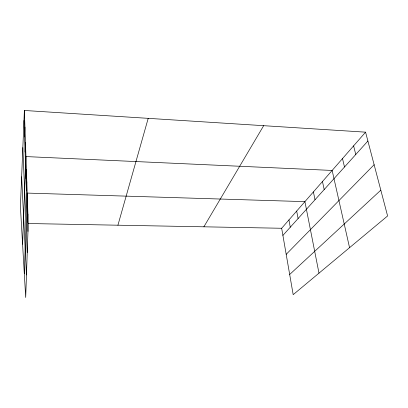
<?xml version="1.0" encoding="UTF-8"?>
<svg xmlns="http://www.w3.org/2000/svg" width="408" height="408" viewBox="0 0 408 408"><rect width="100%" height="100%" fill="white"/><g stroke="black" fill="none" stroke-linecap="round" stroke-linejoin="round"><path stroke-width="0.61" d="M24.378 110.476L28.239 223.523L25.699 297.524L20.4 206.657L24.378 110.476L365.568 132.161L387.6 215.959L293.179 294.663L281.663 228.266L365.568 132.161M24.296 273.498L27.198 193.086L304.909 201.639L318.985 273.156M27.275 212.262L27.571 203.934M27.632 222.171L27.912 214.052M26.061 178.668L26.398 169.657M26.489 190.567L26.811 181.79M25.097 151.965L25.469 142.448M22.593 244.254L25.949 156.58L332.143 170.447L349.559 247.671M24.551 136.92L24.944 127.133M117.922 225.201L148.206 118.346M203.873 226.807L263.67 125.684M282.902 235.406L367.899 141.025M286.186 254.347L374.126 164.704M289.68 274.487L380.817 190.159M28.239 223.523L281.663 228.266M353.614 145.855L355.766 154.494M342.501 158.584L344.495 167.01M322.468 181.529L324.192 189.557M313.405 191.903L315.017 199.742M296.682 211.064L298.09 218.54M288.946 219.922L290.267 227.225M21.634 176.802L26.474 274.941M22.843 147.558L27.244 252.486M23.96 120.544L27.968 231.438"/></g></svg>
